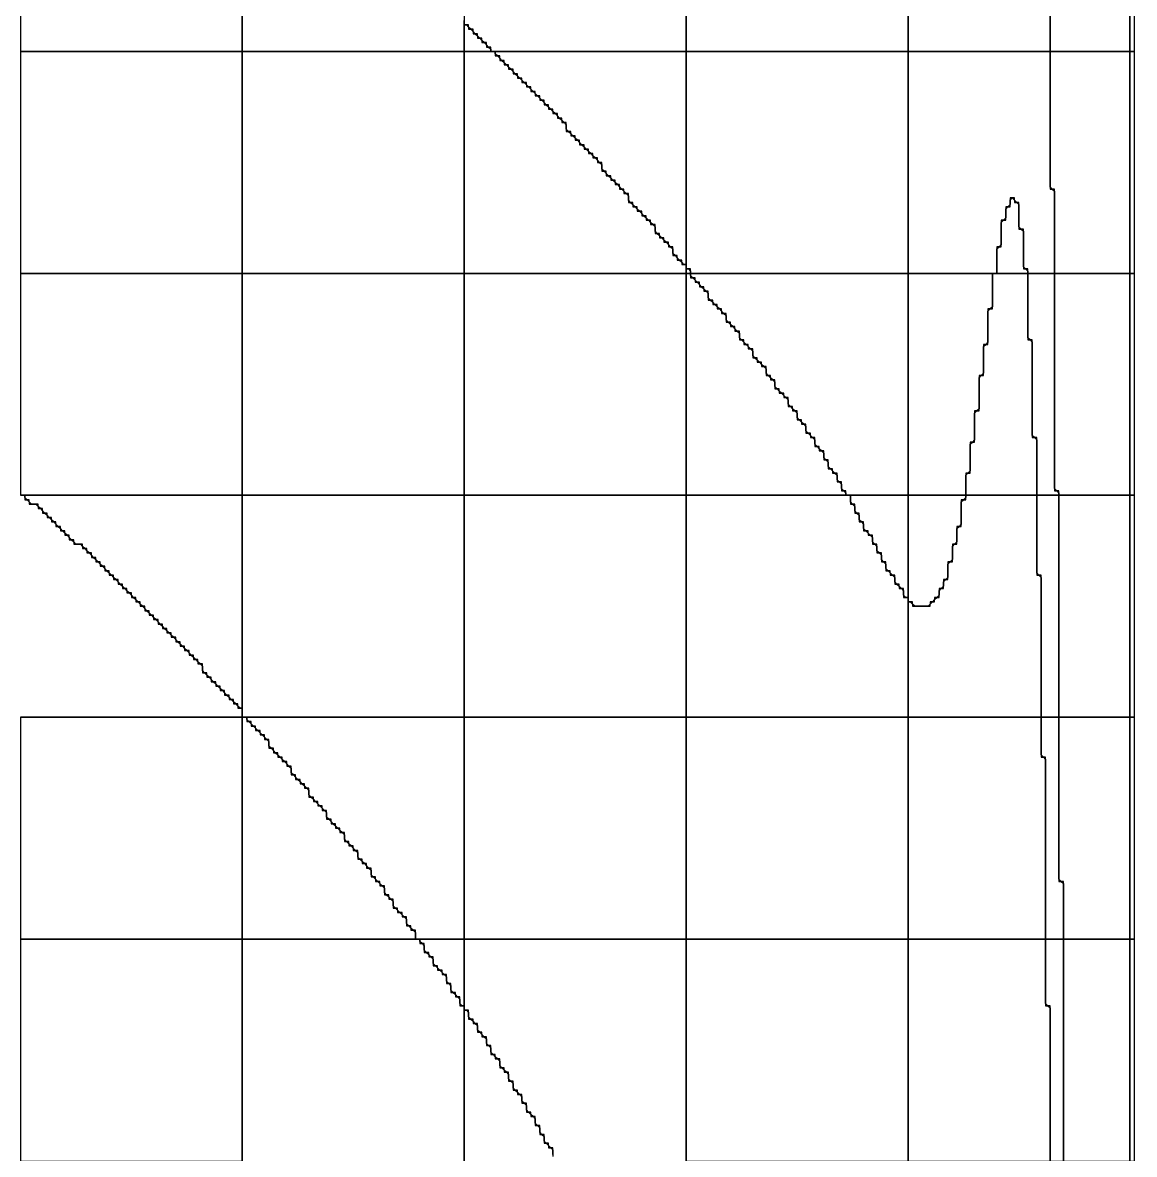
# Model space of a CAD drawing. Header units: metres. Extents: x -2.2 to 1, y -5.2 to 5.1.
# Drawn here: x 0.378 to 1.005, y 3.593 to 4.231 of the extents above; entities that cross this region are included whole.
import ezdxf

# ---------------------------------------------------------------- set-up
doc = ezdxf.new("R2010")
doc.units = ezdxf.units.M

msp = doc.modelspace()

# ---------------------------------------------------------------- linework, layer by layer
at = {"layer": '10', "color": 2}
for points in [[(0.95457, 4.2695, 0), (0.95582, 4.2695, 0), (0.95707, 4.26825, 0), (0.95707, 4.2145, 0), (1.00207, 4.2145, 0), (1.00207, 4.3395, 0), (0.95457, 4.3395, 0), (0.95457, 4.2695, 0)], [(1.00207, 4.2145, 0), (1.00457, 4.2145, 0), (1.00457, 4.3395, 0), (1.00207, 4.3395, 0), (1.00207, 4.2145, 0)], [(0.95707, 4.137, 0), (0.95832, 4.137, 0), (0.95957, 4.13575, 0), (0.95957, 4.0895, 0), (1.00207, 4.0895, 0), (1.00207, 4.2145, 0), (0.95707, 4.2145, 0), (0.95707, 4.137, 0)], [(1.00207, 4.0895, 0), (1.00457, 4.0895, 0), (1.00457, 4.2145, 0), (1.00207, 4.2145, 0), (1.00207, 4.0895, 0)], [(0.95957, 3.967, 0), (0.96082, 3.967, 0), (0.96207, 3.96575, 0), (0.96207, 3.9645, 0), (1.00207, 3.9645, 0), (1.00207, 4.0895, 0), (0.95957, 4.0895, 0), (0.95957, 3.967, 0)], [(1.00207, 3.9645, 0), (1.00457, 3.9645, 0), (1.00457, 4.0895, 0), (1.00207, 4.0895, 0), (1.00207, 3.9645, 0)], [(0.96207, 3.8395, 0), (1.00207, 3.8395, 0), (1.00207, 3.9645, 0), (0.96207, 3.9645, 0), (0.96207, 3.8395, 0)], [(1.00207, 3.8395, 0), (1.00457, 3.8395, 0), (1.00457, 3.9645, 0), (1.00207, 3.9645, 0), (1.00207, 3.8395, 0)], [(0.96207, 3.747, 0), (0.96332, 3.747, 0), (0.96457, 3.74575, 0), (0.96457, 3.7145, 0), (1.00207, 3.7145, 0), (1.00207, 3.8395, 0), (0.96207, 3.8395, 0), (0.96207, 3.747, 0)], [(1.00207, 3.7145, 0), (1.00457, 3.7145, 0), (1.00457, 3.8395, 0), (1.00207, 3.8395, 0), (1.00207, 3.7145, 0)], [(0.96457, 3.5895, 0), (1.00207, 3.5895, 0), (1.00207, 3.7145, 0), (0.96457, 3.7145, 0), (0.96457, 3.5895, 0)], [(1.00207, 3.5895, 0), (1.00457, 3.5895, 0), (1.00457, 3.7145, 0), (1.00207, 3.7145, 0), (1.00207, 3.5895, 0)]]:
    msp.add_polyline3d(points, dxfattribs=at)
at = {"layer": '7', "color": 1}
for points in [[(0.37707, 3.8395, 0), (0.50207, 3.8395, 0), (0.50207, 3.8445, 0), (0.50082, 3.8445, 0), (0.49957, 3.84575, 0), (0.49957, 3.847, 0), (0.49832, 3.847, 0), (0.49707, 3.84825, 0), (0.49707, 3.8495, 0), (0.49582, 3.8495, 0), (0.49457, 3.85075, 0), (0.49457, 3.852, 0), (0.49332, 3.852, 0), (0.49207, 3.85325, 0), (0.49207, 3.8545, 0), (0.49082, 3.8545, 0), (0.48957, 3.85575, 0), (0.48957, 3.857, 0), (0.48832, 3.857, 0), (0.48707, 3.85825, 0), (0.48707, 3.8595, 0), (0.48582, 3.8595, 0), (0.48457, 3.86075, 0), (0.48457, 3.862, 0), (0.48332, 3.862, 0), (0.48207, 3.86325, 0), (0.48207, 3.8645, 0), (0.48082, 3.8645, 0), (0.47957, 3.86575, 0), (0.47957, 3.8695, 0), (0.47832, 3.8695, 0), (0.47707, 3.87075, 0), (0.47707, 3.872, 0), (0.47582, 3.872, 0), (0.47457, 3.87325, 0), (0.47457, 3.8745, 0), (0.47332, 3.8745, 0), (0.47207, 3.87575, 0), (0.47207, 3.877, 0), (0.47082, 3.877, 0), (0.46957, 3.87825, 0), (0.46957, 3.8795, 0), (0.46832, 3.8795, 0), (0.46707, 3.88075, 0), (0.46707, 3.882, 0), (0.46582, 3.882, 0), (0.46457, 3.88325, 0), (0.46457, 3.8845, 0), (0.46332, 3.8845, 0), (0.46207, 3.88575, 0), (0.46207, 3.887, 0), (0.46082, 3.887, 0), (0.45957, 3.88825, 0), (0.45957, 3.8895, 0), (0.45832, 3.8895, 0), (0.45707, 3.89075, 0), (0.45707, 3.892, 0), (0.45582, 3.892, 0), (0.45457, 3.89325, 0), (0.45457, 3.8945, 0), (0.45332, 3.8945, 0), (0.45207, 3.89575, 0), (0.45207, 3.897, 0), (0.45082, 3.897, 0), (0.44957, 3.89825, 0), (0.44957, 3.8995, 0), (0.44832, 3.8995, 0), (0.44707, 3.90075, 0), (0.44707, 3.902, 0), (0.44582, 3.902, 0), (0.44457, 3.90325, 0), (0.44457, 3.9045, 0), (0.44332, 3.9045, 0), (0.44207, 3.90575, 0), (0.44207, 3.907, 0), (0.44082, 3.907, 0), (0.43957, 3.90825, 0), (0.43957, 3.9095, 0), (0.43832, 3.9095, 0), (0.43707, 3.91075, 0), (0.43707, 3.912, 0), (0.43582, 3.912, 0), (0.43457, 3.91325, 0), (0.43457, 3.9145, 0), (0.43332, 3.9145, 0), (0.43207, 3.91575, 0), (0.43207, 3.917, 0), (0.43082, 3.917, 0), (0.42957, 3.91825, 0), (0.42957, 3.9195, 0), (0.42832, 3.9195, 0), (0.42707, 3.92075, 0), (0.42707, 3.922, 0), (0.42582, 3.922, 0), (0.42457, 3.92325, 0), (0.42457, 3.9245, 0), (0.42332, 3.9245, 0), (0.42207, 3.92575, 0), (0.42207, 3.927, 0), (0.42082, 3.927, 0), (0.41957, 3.92825, 0), (0.41957, 3.9295, 0), (0.41832, 3.9295, 0), (0.41707, 3.93075, 0), (0.41707, 3.932, 0), (0.41582, 3.932, 0), (0.41457, 3.93325, 0), (0.41457, 3.9345, 0), (0.41332, 3.9345, 0), (0.41207, 3.93575, 0), (0.41207, 3.937, 0), (0.40832, 3.937, 0), (0.40707, 3.93825, 0), (0.40707, 3.9395, 0), (0.40582, 3.9395, 0), (0.40457, 3.94075, 0), (0.40457, 3.942, 0), (0.40332, 3.942, 0), (0.40207, 3.94325, 0), (0.40207, 3.9445, 0), (0.40082, 3.9445, 0), (0.39957, 3.94575, 0), (0.39957, 3.947, 0), (0.39832, 3.947, 0), (0.39707, 3.94825, 0), (0.39707, 3.9495, 0), (0.39582, 3.9495, 0), (0.39457, 3.95075, 0), (0.39457, 3.952, 0), (0.39332, 3.952, 0), (0.39207, 3.95325, 0), (0.39207, 3.9545, 0), (0.39082, 3.9545, 0), (0.38957, 3.95575, 0), (0.38957, 3.957, 0), (0.38832, 3.957, 0), (0.38707, 3.95825, 0), (0.38707, 3.9595, 0), (0.38332, 3.9595, 0), (0.38207, 3.96075, 0), (0.38207, 3.962, 0), (0.38082, 3.962, 0), (0.37957, 3.96325, 0), (0.37957, 3.9645, 0), (0.37707, 3.9645, 0)], [(0.37707, 3.7145, 0), (0.50207, 3.7145, 0), (0.50207, 3.8395, 0), (0.37707, 3.8395, 0), (0.37707, 3.7145, 0)], [(0.50207, 3.7145, 0), (0.59957, 3.7145, 0), (0.59957, 3.7195, 0), (0.59832, 3.7195, 0), (0.59707, 3.72075, 0), (0.59707, 3.722, 0), (0.59582, 3.722, 0), (0.59457, 3.72325, 0), (0.59457, 3.727, 0), (0.59332, 3.727, 0), (0.59207, 3.72825, 0), (0.59207, 3.7295, 0), (0.59082, 3.7295, 0), (0.58957, 3.73075, 0), (0.58957, 3.732, 0), (0.58832, 3.732, 0), (0.58707, 3.73325, 0), (0.58707, 3.737, 0), (0.58582, 3.737, 0), (0.58457, 3.73825, 0), (0.58457, 3.7395, 0), (0.58332, 3.7395, 0), (0.58207, 3.74075, 0), (0.58207, 3.7445, 0), (0.58082, 3.7445, 0), (0.57957, 3.74575, 0), (0.57957, 3.747, 0), (0.57832, 3.747, 0), (0.57707, 3.74825, 0), (0.57707, 3.7495, 0), (0.57582, 3.7495, 0), (0.57457, 3.75075, 0), (0.57457, 3.7545, 0), (0.57332, 3.7545, 0), (0.57207, 3.75575, 0), (0.57207, 3.757, 0), (0.57082, 3.757, 0), (0.56957, 3.75825, 0), (0.56957, 3.7595, 0), (0.56832, 3.7595, 0), (0.56707, 3.76075, 0), (0.56707, 3.7645, 0), (0.56582, 3.7645, 0), (0.56457, 3.76575, 0), (0.56457, 3.767, 0), (0.56332, 3.767, 0), (0.56207, 3.76825, 0), (0.56207, 3.7695, 0), (0.56082, 3.7695, 0), (0.55957, 3.77075, 0), (0.55957, 3.7745, 0), (0.55832, 3.7745, 0), (0.55707, 3.77575, 0), (0.55707, 3.777, 0), (0.55582, 3.777, 0), (0.55457, 3.77825, 0), (0.55457, 3.7795, 0), (0.55332, 3.7795, 0), (0.55207, 3.78075, 0), (0.55207, 3.782, 0), (0.55082, 3.782, 0), (0.54957, 3.78325, 0), (0.54957, 3.787, 0), (0.54832, 3.787, 0), (0.54707, 3.78825, 0), (0.54707, 3.7895, 0), (0.54582, 3.7895, 0), (0.54457, 3.79075, 0), (0.54457, 3.792, 0), (0.54332, 3.792, 0), (0.54207, 3.79325, 0), (0.54207, 3.7945, 0), (0.54082, 3.7945, 0), (0.53957, 3.79575, 0), (0.53957, 3.7995, 0), (0.53832, 3.7995, 0), (0.53707, 3.80075, 0), (0.53707, 3.802, 0), (0.53582, 3.802, 0), (0.53457, 3.80325, 0), (0.53457, 3.8045, 0), (0.53332, 3.8045, 0), (0.53207, 3.80575, 0), (0.53207, 3.807, 0), (0.53082, 3.807, 0), (0.52957, 3.80825, 0), (0.52957, 3.812, 0), (0.52832, 3.812, 0), (0.52707, 3.81325, 0), (0.52707, 3.8145, 0), (0.52582, 3.8145, 0), (0.52457, 3.81575, 0), (0.52457, 3.817, 0), (0.52332, 3.817, 0), (0.52207, 3.81825, 0), (0.52207, 3.8195, 0), (0.52082, 3.8195, 0), (0.51957, 3.82075, 0), (0.51957, 3.822, 0), (0.51832, 3.822, 0), (0.51707, 3.82325, 0), (0.51707, 3.827, 0), (0.51582, 3.827, 0), (0.51457, 3.82825, 0), (0.51457, 3.8295, 0), (0.51332, 3.8295, 0), (0.51207, 3.83075, 0), (0.51207, 3.832, 0), (0.51082, 3.832, 0), (0.50957, 3.83325, 0), (0.50957, 3.8345, 0), (0.50832, 3.8345, 0), (0.50707, 3.83575, 0), (0.50707, 3.837, 0), (0.50582, 3.837, 0), (0.50457, 3.83825, 0), (0.50457, 3.8395, 0), (0.50207, 3.8395, 0), (0.50207, 3.7145, 0)], [(0.37707, 3.5895, 0), (0.50207, 3.5895, 0), (0.50207, 3.7145, 0), (0.37707, 3.7145, 0), (0.37707, 3.5895, 0)], [(0.62707, 3.5895, 0), (0.62707, 3.677, 0), (0.62582, 3.677, 0), (0.62457, 3.67825, 0), (0.62457, 3.682, 0), (0.62332, 3.682, 0), (0.62207, 3.68325, 0), (0.62207, 3.6845, 0), (0.62082, 3.6845, 0), (0.61957, 3.68575, 0), (0.61957, 3.6895, 0), (0.61832, 3.6895, 0), (0.61707, 3.69075, 0), (0.61707, 3.6945, 0), (0.61582, 3.6945, 0), (0.61457, 3.69575, 0), (0.61457, 3.697, 0), (0.61332, 3.697, 0), (0.61207, 3.69825, 0), (0.61207, 3.6995, 0), (0.61082, 3.6995, 0), (0.60957, 3.70075, 0), (0.60957, 3.7045, 0), (0.60832, 3.7045, 0), (0.60707, 3.70575, 0), (0.60707, 3.707, 0), (0.60582, 3.707, 0), (0.60457, 3.70825, 0), (0.60457, 3.712, 0), (0.60332, 3.712, 0), (0.60207, 3.71325, 0), (0.60207, 3.7145, 0), (0.50207, 3.7145, 0), (0.50207, 3.5895, 0)], [(0.67707, 3.59325, 0), (0.67707, 3.597, 0), (0.67582, 3.597, 0), (0.67457, 3.59825, 0), (0.67457, 3.5995, 0), (0.67332, 3.5995, 0), (0.67207, 3.60075, 0), (0.67207, 3.6045, 0), (0.67082, 3.6045, 0), (0.66957, 3.60575, 0), (0.66957, 3.6095, 0), (0.66832, 3.6095, 0), (0.66707, 3.61075, 0), (0.66707, 3.6145, 0), (0.66582, 3.6145, 0), (0.66457, 3.61575, 0), (0.66457, 3.617, 0), (0.66332, 3.617, 0), (0.66207, 3.61825, 0), (0.66207, 3.622, 0), (0.66082, 3.622, 0), (0.65957, 3.62325, 0), (0.65957, 3.627, 0), (0.65832, 3.627, 0), (0.65707, 3.62825, 0), (0.65707, 3.6295, 0), (0.65582, 3.6295, 0), (0.65457, 3.63075, 0), (0.65457, 3.6345, 0), (0.65332, 3.6345, 0), (0.65207, 3.63575, 0), (0.65207, 3.6395, 0), (0.65082, 3.6395, 0), (0.64957, 3.64075, 0), (0.64957, 3.642, 0), (0.64832, 3.642, 0), (0.64707, 3.64325, 0), (0.64707, 3.647, 0), (0.64582, 3.647, 0), (0.64457, 3.64825, 0), (0.64457, 3.6495, 0), (0.64332, 3.6495, 0), (0.64207, 3.65075, 0), (0.64207, 3.6545, 0), (0.64082, 3.6545, 0), (0.63957, 3.65575, 0), (0.63957, 3.6595, 0), (0.63832, 3.6595, 0), (0.63707, 3.66075, 0), (0.63707, 3.662, 0), (0.63582, 3.662, 0), (0.63457, 3.66325, 0), (0.63457, 3.667, 0), (0.63332, 3.667, 0), (0.63207, 3.66825, 0), (0.63207, 3.6695, 0), (0.63082, 3.6695, 0), (0.62957, 3.67075, 0), (0.62957, 3.6745, 0), (0.62707, 3.6745, 0), (0.62707, 3.5895, 0)]]:
    msp.add_polyline3d(points, dxfattribs=at)
at = {"layer": '8', "color": 3}
for points in [[(0.37707, 4.2145, 0), (0.50207, 4.2145, 0), (0.50207, 4.3395, 0), (0.37707, 4.3395, 0), (0.37707, 4.2145, 0)], [(0.50207, 4.3395, 0), (0.50207, 4.2145, 0)], [(0.50207, 4.2145, 0), (0.62707, 4.2145, 0), (0.62707, 4.232, 0)], [(0.62707, 4.2145, 0), (0.64207, 4.2145, 0), (0.64207, 4.217, 0), (0.64082, 4.217, 0), (0.63957, 4.21825, 0), (0.63957, 4.2195, 0), (0.63832, 4.2195, 0), (0.63707, 4.22075, 0), (0.63707, 4.222, 0), (0.63582, 4.222, 0), (0.63457, 4.22325, 0), (0.63457, 4.2245, 0), (0.63332, 4.2245, 0), (0.63207, 4.22575, 0), (0.63207, 4.227, 0), (0.63082, 4.227, 0), (0.62957, 4.22825, 0), (0.62957, 4.2295, 0), (0.62707, 4.2295, 0), (0.62707, 4.2145, 0)], [(0.37707, 4.0895, 0), (0.50207, 4.0895, 0), (0.50207, 4.2145, 0), (0.37707, 4.2145, 0), (0.37707, 4.0895, 0)], [(0.50207, 4.0895, 0), (0.62707, 4.0895, 0), (0.62707, 4.2145, 0), (0.50207, 4.2145, 0), (0.50207, 4.0895, 0)], [(0.62707, 4.0895, 0), (0.75207, 4.0895, 0), (0.75207, 4.0945, 0), (0.75082, 4.0945, 0), (0.74957, 4.09575, 0), (0.74957, 4.097, 0), (0.74832, 4.097, 0), (0.74707, 4.09825, 0), (0.74707, 4.0995, 0), (0.74582, 4.0995, 0), (0.74457, 4.10075, 0), (0.74457, 4.1045, 0), (0.74332, 4.1045, 0), (0.74207, 4.10575, 0), (0.74207, 4.107, 0), (0.74082, 4.107, 0), (0.73957, 4.10825, 0), (0.73957, 4.1095, 0), (0.73832, 4.1095, 0), (0.73707, 4.11075, 0), (0.73707, 4.112, 0), (0.73582, 4.112, 0), (0.73457, 4.11325, 0), (0.73457, 4.117, 0), (0.73332, 4.117, 0), (0.73207, 4.11825, 0), (0.73207, 4.1195, 0), (0.73082, 4.1195, 0), (0.72957, 4.12075, 0), (0.72957, 4.122, 0), (0.72832, 4.122, 0), (0.72707, 4.12325, 0), (0.72707, 4.1245, 0), (0.72582, 4.1245, 0), (0.72457, 4.12575, 0), (0.72457, 4.127, 0), (0.72332, 4.127, 0), (0.72207, 4.12825, 0), (0.72207, 4.1295, 0), (0.72082, 4.1295, 0), (0.71957, 4.13075, 0), (0.71957, 4.1345, 0), (0.71832, 4.1345, 0), (0.71707, 4.13575, 0), (0.71707, 4.137, 0), (0.71582, 4.137, 0), (0.71457, 4.13825, 0), (0.71457, 4.1395, 0), (0.71332, 4.1395, 0), (0.71207, 4.14075, 0), (0.71207, 4.142, 0), (0.71082, 4.142, 0), (0.70957, 4.14325, 0), (0.70957, 4.1445, 0), (0.70832, 4.1445, 0), (0.70707, 4.14575, 0), (0.70707, 4.147, 0), (0.70582, 4.147, 0), (0.70457, 4.14825, 0), (0.70457, 4.152, 0), (0.70332, 4.152, 0), (0.70207, 4.15325, 0), (0.70207, 4.1545, 0), (0.70082, 4.1545, 0), (0.69957, 4.15575, 0), (0.69957, 4.157, 0), (0.69832, 4.157, 0), (0.69707, 4.15825, 0), (0.69707, 4.1595, 0), (0.69582, 4.1595, 0), (0.69457, 4.16075, 0), (0.69457, 4.162, 0), (0.69332, 4.162, 0), (0.69207, 4.16325, 0), (0.69207, 4.1645, 0), (0.69082, 4.1645, 0), (0.68957, 4.16575, 0), (0.68957, 4.167, 0), (0.68832, 4.167, 0), (0.68707, 4.16825, 0), (0.68707, 4.1695, 0), (0.68582, 4.1695, 0), (0.68457, 4.17075, 0), (0.68457, 4.1745, 0), (0.68332, 4.1745, 0), (0.68207, 4.17575, 0), (0.68207, 4.177, 0), (0.68082, 4.177, 0), (0.67957, 4.17825, 0), (0.67957, 4.1795, 0), (0.67832, 4.1795, 0), (0.67707, 4.18075, 0), (0.67707, 4.182, 0), (0.67582, 4.182, 0), (0.67457, 4.18325, 0), (0.67457, 4.1845, 0), (0.67332, 4.1845, 0), (0.67207, 4.18575, 0), (0.67207, 4.187, 0), (0.67082, 4.187, 0), (0.66957, 4.18825, 0), (0.66957, 4.1895, 0), (0.66832, 4.1895, 0), (0.66707, 4.19075, 0), (0.66707, 4.192, 0), (0.66582, 4.192, 0), (0.66457, 4.19325, 0), (0.66457, 4.1945, 0), (0.66332, 4.1945, 0), (0.66207, 4.19575, 0), (0.66207, 4.197, 0), (0.66082, 4.197, 0), (0.65957, 4.19825, 0), (0.65957, 4.1995, 0), (0.65832, 4.1995, 0), (0.65707, 4.20075, 0), (0.65707, 4.202, 0), (0.65582, 4.202, 0), (0.65457, 4.20325, 0), (0.65457, 4.2045, 0), (0.65332, 4.2045, 0), (0.65207, 4.20575, 0), (0.65207, 4.207, 0), (0.65082, 4.207, 0), (0.64957, 4.20825, 0), (0.64957, 4.2095, 0), (0.64832, 4.2095, 0), (0.64707, 4.21075, 0), (0.64707, 4.212, 0), (0.64582, 4.212, 0), (0.64457, 4.21325, 0), (0.64457, 4.2145, 0), (0.62707, 4.2145, 0), (0.62707, 4.0895, 0)], [(0.92707, 4.0895, 0), (0.94457, 4.0895, 0), (0.94457, 4.092, 0), (0.94332, 4.092, 0), (0.94207, 4.09325, 0), (0.94207, 4.1145, 0), (0.94082, 4.1145, 0), (0.93957, 4.11575, 0), (0.93957, 4.1295, 0), (0.93832, 4.1295, 0), (0.93707, 4.13075, 0), (0.93707, 4.132, 0), (0.93457, 4.132, 0), (0.93457, 4.12825, 0), (0.93332, 4.127, 0), (0.93207, 4.127, 0), (0.93207, 4.12075, 0), (0.93082, 4.1195, 0), (0.92957, 4.1195, 0), (0.92957, 4.10575, 0), (0.92832, 4.1045, 0), (0.92707, 4.1045, 0), (0.92707, 4.0895, 0)], [(0.37707, 3.9645, 0), (0.50207, 3.9645, 0), (0.50207, 4.0895, 0), (0.37707, 4.0895, 0), (0.37707, 3.9645, 0)], [(0.50207, 3.9645, 0), (0.62707, 3.9645, 0), (0.62707, 4.0895, 0), (0.50207, 4.0895, 0), (0.50207, 3.9645, 0)], [(0.62707, 3.9645, 0), (0.75207, 3.9645, 0), (0.75207, 4.0895, 0), (0.62707, 4.0895, 0), (0.62707, 3.9645, 0)], [(0.75207, 4.0895, 0), (0.75457, 4.0895, 0), (0.75457, 4.092, 0), (0.75207, 4.092, 0), (0.75207, 4.0895, 0)], [(0.75207, 3.9645, 0), (0.84207, 3.9645, 0), (0.84207, 3.967, 0), (0.84082, 3.967, 0), (0.83957, 3.96825, 0), (0.83957, 3.972, 0), (0.83832, 3.972, 0), (0.83707, 3.97325, 0), (0.83707, 3.977, 0), (0.83582, 3.977, 0), (0.83457, 3.97825, 0), (0.83457, 3.9795, 0), (0.83332, 3.9795, 0), (0.83207, 3.98075, 0), (0.83207, 3.9845, 0), (0.83082, 3.9845, 0), (0.82957, 3.98575, 0), (0.82957, 3.9895, 0), (0.82832, 3.9895, 0), (0.82707, 3.99075, 0), (0.82707, 3.992, 0), (0.82582, 3.992, 0), (0.82457, 3.99325, 0), (0.82457, 3.997, 0), (0.82332, 3.997, 0), (0.82207, 3.99825, 0), (0.82207, 3.9995, 0), (0.82082, 3.9995, 0), (0.81957, 4.00075, 0), (0.81957, 4.0045, 0), (0.81832, 4.0045, 0), (0.81707, 4.00575, 0), (0.81707, 4.007, 0), (0.81582, 4.007, 0), (0.81457, 4.00825, 0), (0.81457, 4.012, 0), (0.81332, 4.012, 0), (0.81207, 4.01325, 0), (0.81207, 4.0145, 0), (0.81082, 4.0145, 0), (0.80957, 4.01575, 0), (0.80957, 4.0195, 0), (0.80832, 4.0195, 0), (0.80707, 4.02075, 0), (0.80707, 4.022, 0), (0.80582, 4.022, 0), (0.80457, 4.02325, 0), (0.80457, 4.0245, 0), (0.80332, 4.0245, 0), (0.80207, 4.02575, 0), (0.80207, 4.0295, 0), (0.80082, 4.0295, 0), (0.79957, 4.03075, 0), (0.79957, 4.032, 0), (0.79832, 4.032, 0), (0.79707, 4.03325, 0), (0.79707, 4.037, 0), (0.79582, 4.037, 0), (0.79457, 4.03825, 0), (0.79457, 4.0395, 0), (0.79332, 4.0395, 0), (0.79207, 4.04075, 0), (0.79207, 4.042, 0), (0.79082, 4.042, 0), (0.78957, 4.04325, 0), (0.78957, 4.047, 0), (0.78832, 4.047, 0), (0.78707, 4.04825, 0), (0.78707, 4.0495, 0), (0.78582, 4.0495, 0), (0.78457, 4.05075, 0), (0.78457, 4.052, 0), (0.78332, 4.052, 0), (0.78207, 4.05325, 0), (0.78207, 4.057, 0), (0.78082, 4.057, 0), (0.77957, 4.05825, 0), (0.77957, 4.0595, 0), (0.77832, 4.0595, 0), (0.77707, 4.06075, 0), (0.77707, 4.062, 0), (0.77582, 4.062, 0), (0.77457, 4.06325, 0), (0.77457, 4.067, 0), (0.77332, 4.067, 0), (0.77207, 4.06825, 0), (0.77207, 4.0695, 0), (0.77082, 4.0695, 0), (0.76957, 4.07075, 0), (0.76957, 4.072, 0), (0.76832, 4.072, 0), (0.76707, 4.07325, 0), (0.76707, 4.0745, 0), (0.76582, 4.0745, 0), (0.76457, 4.07575, 0), (0.76457, 4.0795, 0), (0.76332, 4.0795, 0), (0.76207, 4.08075, 0), (0.76207, 4.082, 0), (0.76082, 4.082, 0), (0.75957, 4.08325, 0), (0.75957, 4.0845, 0), (0.75832, 4.0845, 0), (0.75707, 4.08575, 0), (0.75707, 4.087, 0), (0.75582, 4.087, 0), (0.75457, 4.08825, 0), (0.75457, 4.0895, 0), (0.75207, 4.0895, 0), (0.75207, 3.9645, 0)], [(0.90957, 3.9645, 0), (0.94957, 3.9645, 0), (0.94957, 3.997, 0), (0.94832, 3.997, 0), (0.94707, 3.99825, 0), (0.94707, 4.052, 0), (0.94582, 4.052, 0), (0.94457, 4.05325, 0), (0.94457, 4.0895, 0), (0.92457, 4.0895, 0), (0.92457, 4.07075, 0), (0.92332, 4.0695, 0), (0.92207, 4.0695, 0), (0.92207, 4.05075, 0), (0.92082, 4.0495, 0), (0.91957, 4.0495, 0), (0.91957, 4.03325, 0), (0.91832, 4.032, 0), (0.91707, 4.032, 0), (0.91707, 4.01325, 0), (0.91582, 4.012, 0), (0.91457, 4.012, 0), (0.91457, 3.99575, 0), (0.91332, 3.9945, 0), (0.91207, 3.9945, 0), (0.91207, 3.97825, 0), (0.91082, 3.977, 0), (0.90957, 3.977, 0), (0.90957, 3.9645, 0)], [(0.37957, 3.962, 0), (0.38082, 3.962, 0), (0.38207, 3.96075, 0), (0.38207, 3.9595, 0), (0.38582, 3.9595, 0), (0.38707, 3.95825, 0), (0.38707, 3.957, 0), (0.38832, 3.957, 0), (0.38957, 3.95575, 0), (0.38957, 3.9545, 0), (0.39082, 3.9545, 0), (0.39207, 3.95325, 0), (0.39207, 3.952, 0), (0.39332, 3.952, 0), (0.39457, 3.95075, 0), (0.39457, 3.9495, 0), (0.39582, 3.9495, 0), (0.39707, 3.94825, 0), (0.39707, 3.947, 0), (0.39832, 3.947, 0), (0.39957, 3.94575, 0), (0.39957, 3.9445, 0), (0.40082, 3.9445, 0), (0.40207, 3.94325, 0), (0.40207, 3.942, 0), (0.40332, 3.942, 0), (0.40457, 3.94075, 0), (0.40457, 3.9395, 0), (0.40582, 3.9395, 0), (0.40707, 3.93825, 0), (0.40707, 3.937, 0), (0.41082, 3.937, 0), (0.41207, 3.93575, 0), (0.41207, 3.9345, 0), (0.41332, 3.9345, 0), (0.41457, 3.93325, 0), (0.41457, 3.932, 0), (0.41582, 3.932, 0), (0.41707, 3.93075, 0), (0.41707, 3.9295, 0), (0.41832, 3.9295, 0), (0.41957, 3.92825, 0), (0.41957, 3.927, 0), (0.42082, 3.927, 0), (0.42207, 3.92575, 0), (0.42207, 3.9245, 0), (0.42332, 3.9245, 0), (0.42457, 3.92325, 0), (0.42457, 3.922, 0), (0.42582, 3.922, 0), (0.42707, 3.92075, 0), (0.42707, 3.9195, 0), (0.42832, 3.9195, 0), (0.42957, 3.91825, 0), (0.42957, 3.917, 0), (0.43082, 3.917, 0), (0.43207, 3.91575, 0), (0.43207, 3.9145, 0), (0.43332, 3.9145, 0), (0.43457, 3.91325, 0), (0.43457, 3.912, 0), (0.43582, 3.912, 0), (0.43707, 3.91075, 0), (0.43707, 3.9095, 0), (0.43832, 3.9095, 0), (0.43957, 3.90825, 0), (0.43957, 3.907, 0), (0.44082, 3.907, 0), (0.44207, 3.90575, 0), (0.44207, 3.9045, 0), (0.44332, 3.9045, 0), (0.44457, 3.90325, 0), (0.44457, 3.902, 0), (0.44582, 3.902, 0), (0.44707, 3.90075, 0), (0.44707, 3.8995, 0), (0.44832, 3.8995, 0), (0.44957, 3.89825, 0), (0.44957, 3.897, 0), (0.45082, 3.897, 0), (0.45207, 3.89575, 0), (0.45207, 3.8945, 0), (0.45332, 3.8945, 0), (0.45457, 3.89325, 0), (0.45457, 3.892, 0), (0.45582, 3.892, 0), (0.45707, 3.89075, 0), (0.45707, 3.8895, 0), (0.45832, 3.8895, 0), (0.45957, 3.88825, 0), (0.45957, 3.887, 0), (0.46082, 3.887, 0), (0.46207, 3.88575, 0), (0.46207, 3.8845, 0), (0.46332, 3.8845, 0), (0.46457, 3.88325, 0), (0.46457, 3.882, 0), (0.46582, 3.882, 0), (0.46707, 3.88075, 0), (0.46707, 3.8795, 0), (0.46832, 3.8795, 0), (0.46957, 3.87825, 0), (0.46957, 3.877, 0), (0.47082, 3.877, 0), (0.47207, 3.87575, 0), (0.47207, 3.8745, 0), (0.47332, 3.8745, 0), (0.47457, 3.87325, 0), (0.47457, 3.872, 0), (0.47582, 3.872, 0), (0.47707, 3.87075, 0), (0.47707, 3.8695, 0), (0.47832, 3.8695, 0), (0.47957, 3.86825, 0), (0.47957, 3.8645, 0), (0.48082, 3.8645, 0), (0.48207, 3.86325, 0), (0.48207, 3.862, 0), (0.48332, 3.862, 0), (0.48457, 3.86075, 0), (0.48457, 3.8595, 0), (0.48582, 3.8595, 0), (0.48707, 3.85825, 0), (0.48707, 3.857, 0), (0.48832, 3.857, 0), (0.48957, 3.85575, 0), (0.48957, 3.8545, 0), (0.49082, 3.8545, 0), (0.49207, 3.85325, 0), (0.49207, 3.852, 0), (0.49332, 3.852, 0), (0.49457, 3.85075, 0), (0.49457, 3.8495, 0), (0.49582, 3.8495, 0), (0.49707, 3.84825, 0), (0.49707, 3.847, 0), (0.49832, 3.847, 0), (0.49957, 3.84575, 0), (0.49957, 3.8445, 0), (0.50207, 3.8445, 0), (0.50207, 3.9645, 0), (0.37957, 3.9645, 0), (0.37957, 3.962, 0)], [(0.50207, 3.8395, 0), (0.62707, 3.8395, 0), (0.62707, 3.9645, 0), (0.50207, 3.9645, 0), (0.50207, 3.8395, 0)], [(0.62707, 3.8395, 0), (0.75207, 3.8395, 0), (0.75207, 3.9645, 0), (0.62707, 3.9645, 0), (0.62707, 3.8395, 0)], [(0.75207, 3.8395, 0), (0.87707, 3.8395, 0), (0.87707, 3.907, 0), (0.87582, 3.907, 0), (0.87457, 3.90825, 0), (0.87457, 3.912, 0), (0.87332, 3.912, 0), (0.87207, 3.91325, 0), (0.87207, 3.9145, 0), (0.87082, 3.9145, 0), (0.86957, 3.91575, 0), (0.86957, 3.9195, 0), (0.86832, 3.9195, 0), (0.86707, 3.92075, 0), (0.86707, 3.922, 0), (0.86582, 3.922, 0), (0.86457, 3.92325, 0), (0.86457, 3.927, 0), (0.86332, 3.927, 0), (0.86207, 3.92825, 0), (0.86207, 3.932, 0), (0.86082, 3.932, 0), (0.85957, 3.93325, 0), (0.85957, 3.937, 0), (0.85832, 3.937, 0), (0.85707, 3.93825, 0), (0.85707, 3.942, 0), (0.85582, 3.942, 0), (0.85457, 3.94325, 0), (0.85457, 3.9445, 0), (0.85332, 3.9445, 0), (0.85207, 3.94575, 0), (0.85207, 3.9495, 0), (0.85082, 3.9495, 0), (0.84957, 3.95075, 0), (0.84957, 3.9545, 0), (0.84832, 3.9545, 0), (0.84707, 3.95575, 0), (0.84707, 3.9595, 0), (0.84582, 3.9595, 0), (0.84457, 3.96075, 0), (0.84457, 3.9645, 0), (0.75207, 3.9645, 0), (0.75207, 3.8395, 0)], [(0.87707, 3.8395, 0), (0.95207, 3.8395, 0), (0.95207, 3.9195, 0), (0.95082, 3.9195, 0), (0.94957, 3.92075, 0), (0.94957, 3.9645, 0), (0.90957, 3.9645, 0), (0.90957, 3.96325, 0), (0.90832, 3.962, 0), (0.90707, 3.962, 0), (0.90707, 3.94825, 0), (0.90582, 3.947, 0), (0.90457, 3.947, 0), (0.90457, 3.93825, 0), (0.90332, 3.937, 0), (0.90207, 3.937, 0), (0.90207, 3.92825, 0), (0.90082, 3.927, 0), (0.89957, 3.927, 0), (0.89957, 3.91825, 0), (0.89832, 3.917, 0), (0.89707, 3.917, 0), (0.89707, 3.91325, 0), (0.89582, 3.912, 0), (0.89457, 3.912, 0), (0.89457, 3.90825, 0), (0.89332, 3.907, 0), (0.89207, 3.907, 0), (0.89207, 3.90575, 0), (0.89082, 3.9045, 0), (0.88957, 3.9045, 0), (0.88957, 3.90325, 0), (0.88832, 3.902, 0), (0.88082, 3.902, 0), (0.87957, 3.90325, 0), (0.87957, 3.9045, 0), (0.87707, 3.9045, 0), (0.87707, 3.8395, 0)], [(0.50457, 3.837, 0), (0.50582, 3.837, 0), (0.50707, 3.83575, 0), (0.50707, 3.8345, 0), (0.50832, 3.8345, 0), (0.50957, 3.83325, 0), (0.50957, 3.832, 0), (0.51082, 3.832, 0), (0.51207, 3.83075, 0), (0.51207, 3.8295, 0), (0.51332, 3.8295, 0), (0.51457, 3.82825, 0), (0.51457, 3.827, 0), (0.51582, 3.827, 0), (0.51707, 3.82575, 0), (0.51707, 3.822, 0), (0.51832, 3.822, 0), (0.51957, 3.82075, 0), (0.51957, 3.8195, 0), (0.52082, 3.8195, 0), (0.52207, 3.81825, 0), (0.52207, 3.817, 0), (0.52332, 3.817, 0), (0.52457, 3.81575, 0), (0.52457, 3.8145, 0), (0.52582, 3.8145, 0), (0.52707, 3.81325, 0), (0.52707, 3.812, 0), (0.52832, 3.812, 0), (0.52957, 3.81075, 0), (0.52957, 3.807, 0), (0.53082, 3.807, 0), (0.53207, 3.80575, 0), (0.53207, 3.8045, 0), (0.53332, 3.8045, 0), (0.53457, 3.80325, 0), (0.53457, 3.802, 0), (0.53582, 3.802, 0), (0.53707, 3.80075, 0), (0.53707, 3.7995, 0), (0.53832, 3.7995, 0), (0.53957, 3.79825, 0), (0.53957, 3.7945, 0), (0.54082, 3.7945, 0), (0.54207, 3.79325, 0), (0.54207, 3.792, 0), (0.54332, 3.792, 0), (0.54457, 3.79075, 0), (0.54457, 3.7895, 0), (0.54582, 3.7895, 0), (0.54707, 3.78825, 0), (0.54707, 3.787, 0), (0.54832, 3.787, 0), (0.54957, 3.78575, 0), (0.54957, 3.782, 0), (0.55082, 3.782, 0), (0.55207, 3.78075, 0), (0.55207, 3.7795, 0), (0.55332, 3.7795, 0), (0.55457, 3.77825, 0), (0.55457, 3.777, 0), (0.55582, 3.777, 0), (0.55707, 3.77575, 0), (0.55707, 3.7745, 0), (0.55832, 3.7745, 0), (0.55957, 3.77325, 0), (0.55957, 3.7695, 0), (0.56082, 3.7695, 0), (0.56207, 3.76825, 0), (0.56207, 3.767, 0), (0.56332, 3.767, 0), (0.56457, 3.76575, 0), (0.56457, 3.7645, 0), (0.56582, 3.7645, 0), (0.56707, 3.76325, 0), (0.56707, 3.7595, 0), (0.56832, 3.7595, 0), (0.56957, 3.75825, 0), (0.56957, 3.757, 0), (0.57082, 3.757, 0), (0.57207, 3.75575, 0), (0.57207, 3.7545, 0), (0.57332, 3.7545, 0), (0.57457, 3.75325, 0), (0.57457, 3.7495, 0), (0.57582, 3.7495, 0), (0.57707, 3.74825, 0), (0.57707, 3.747, 0), (0.57832, 3.747, 0), (0.57957, 3.74575, 0), (0.57957, 3.7445, 0), (0.58082, 3.7445, 0), (0.58207, 3.74325, 0), (0.58207, 3.7395, 0), (0.58332, 3.7395, 0), (0.58457, 3.73825, 0), (0.58457, 3.737, 0), (0.58582, 3.737, 0), (0.58707, 3.73575, 0), (0.58707, 3.732, 0), (0.58832, 3.732, 0), (0.58957, 3.73075, 0), (0.58957, 3.7295, 0), (0.59082, 3.7295, 0), (0.59207, 3.72825, 0), (0.59207, 3.727, 0), (0.59332, 3.727, 0), (0.59457, 3.72575, 0), (0.59457, 3.722, 0), (0.59582, 3.722, 0), (0.59707, 3.72075, 0), (0.59707, 3.7195, 0), (0.59832, 3.7195, 0), (0.59957, 3.71825, 0), (0.59957, 3.7145, 0), (0.62707, 3.7145, 0), (0.62707, 3.8395, 0), (0.50457, 3.8395, 0), (0.50457, 3.837, 0)], [(0.62707, 3.7145, 0), (0.75207, 3.7145, 0), (0.75207, 3.8395, 0), (0.62707, 3.8395, 0), (0.62707, 3.7145, 0)], [(0.75207, 3.7145, 0), (0.87707, 3.7145, 0), (0.87707, 3.8395, 0), (0.75207, 3.8395, 0), (0.75207, 3.7145, 0)], [(0.87707, 3.7145, 0), (0.95457, 3.7145, 0), (0.95457, 3.817, 0), (0.95332, 3.817, 0), (0.95207, 3.81825, 0), (0.95207, 3.8395, 0), (0.87707, 3.8395, 0), (0.87707, 3.7145, 0)], [(0.60207, 3.712, 0), (0.60332, 3.712, 0), (0.60457, 3.71075, 0), (0.60457, 3.707, 0), (0.60582, 3.707, 0), (0.60707, 3.70575, 0), (0.60707, 3.7045, 0), (0.60832, 3.7045, 0), (0.60957, 3.70325, 0), (0.60957, 3.6995, 0), (0.61082, 3.6995, 0), (0.61207, 3.69825, 0), (0.61207, 3.697, 0), (0.61332, 3.697, 0), (0.61457, 3.69575, 0), (0.61457, 3.6945, 0), (0.61582, 3.6945, 0), (0.61707, 3.69325, 0), (0.61707, 3.6895, 0), (0.61832, 3.6895, 0), (0.61957, 3.68825, 0), (0.61957, 3.6845, 0), (0.62082, 3.6845, 0), (0.62207, 3.68325, 0), (0.62207, 3.682, 0), (0.62332, 3.682, 0), (0.62457, 3.68075, 0), (0.62457, 3.677, 0), (0.62707, 3.677, 0), (0.62707, 3.7145, 0), (0.60207, 3.7145, 0), (0.60207, 3.712, 0)], [(0.75207, 3.5895, 0), (0.75207, 3.7145, 0), (0.62707, 3.7145, 0), (0.62707, 3.6745, 0)], [(0.75207, 3.5895, 0), (0.87707, 3.5895, 0), (0.87707, 3.7145, 0), (0.75207, 3.7145, 0), (0.75207, 3.5895, 0)], [(0.87707, 3.5895, 0), (0.95707, 3.5895, 0), (0.95707, 3.677, 0), (0.95582, 3.677, 0), (0.95457, 3.67825, 0), (0.95457, 3.7145, 0), (0.87707, 3.7145, 0), (0.87707, 3.5895, 0)], [(0.62707, 3.6745, 0), (0.62832, 3.6745, 0), (0.62957, 3.67325, 0), (0.62957, 3.6695, 0), (0.63082, 3.6695, 0), (0.63207, 3.66825, 0), (0.63207, 3.667, 0), (0.63332, 3.667, 0), (0.63457, 3.66575, 0), (0.63457, 3.662, 0), (0.63582, 3.662, 0), (0.63707, 3.66075, 0), (0.63707, 3.6595, 0), (0.63832, 3.6595, 0), (0.63957, 3.65825, 0), (0.63957, 3.6545, 0), (0.64082, 3.6545, 0), (0.64207, 3.65325, 0), (0.64207, 3.6495, 0), (0.64332, 3.6495, 0), (0.64457, 3.64825, 0), (0.64457, 3.647, 0), (0.64582, 3.647, 0), (0.64707, 3.64575, 0), (0.64707, 3.642, 0), (0.64832, 3.642, 0), (0.64957, 3.64075, 0), (0.64957, 3.6395, 0), (0.65082, 3.6395, 0), (0.65207, 3.63825, 0), (0.65207, 3.6345, 0), (0.65332, 3.6345, 0), (0.65457, 3.63325, 0), (0.65457, 3.6295, 0), (0.65582, 3.6295, 0), (0.65707, 3.62825, 0), (0.65707, 3.627, 0), (0.65832, 3.627, 0), (0.65957, 3.62575, 0), (0.65957, 3.622, 0), (0.66082, 3.622, 0), (0.66207, 3.62075, 0), (0.66207, 3.617, 0), (0.66332, 3.617, 0), (0.66457, 3.61575, 0), (0.66457, 3.6145, 0), (0.66582, 3.6145, 0), (0.66707, 3.61325, 0), (0.66707, 3.6095, 0), (0.66832, 3.6095, 0), (0.66957, 3.60825, 0), (0.66957, 3.6045, 0), (0.67082, 3.6045, 0), (0.67207, 3.60325, 0), (0.67207, 3.5995, 0), (0.67332, 3.5995, 0), (0.67457, 3.59825, 0), (0.67457, 3.597, 0), (0.67582, 3.597, 0), (0.67707, 3.59575, 0), (0.67707, 3.592, 0)]]:
    msp.add_polyline3d(points, dxfattribs=at)
at = {"layer": '9', "color": 5}
for points in [[(0.62707, 4.2295, 0), (0.62832, 4.2295, 0), (0.62957, 4.22825, 0), (0.62957, 4.227, 0), (0.63082, 4.227, 0), (0.63207, 4.22575, 0), (0.63207, 4.2245, 0), (0.63332, 4.2245, 0), (0.63457, 4.22325, 0), (0.63457, 4.222, 0), (0.63582, 4.222, 0), (0.63707, 4.22075, 0), (0.63707, 4.2195, 0), (0.63832, 4.2195, 0), (0.63957, 4.21825, 0), (0.63957, 4.217, 0), (0.64082, 4.217, 0), (0.64207, 4.21575, 0), (0.64207, 4.2145, 0), (0.75207, 4.2145, 0), (0.75207, 4.3395, 0), (0.62707, 4.3395, 0), (0.62707, 4.2295, 0)], [(0.75207, 4.2145, 0), (0.87707, 4.2145, 0), (0.87707, 4.3395, 0), (0.75207, 4.3395, 0), (0.75207, 4.2145, 0)], [(0.87707, 4.2145, 0), (0.95707, 4.2145, 0), (0.95707, 4.2695, 0), (0.95582, 4.2695, 0), (0.95457, 4.27075, 0), (0.95457, 4.3395, 0), (0.87707, 4.3395, 0), (0.87707, 4.2145, 0)], [(0.64457, 4.212, 0), (0.64582, 4.212, 0), (0.64707, 4.21075, 0), (0.64707, 4.2095, 0), (0.64832, 4.2095, 0), (0.64957, 4.20825, 0), (0.64957, 4.207, 0), (0.65082, 4.207, 0), (0.65207, 4.20575, 0), (0.65207, 4.2045, 0), (0.65332, 4.2045, 0), (0.65457, 4.20325, 0), (0.65457, 4.202, 0), (0.65582, 4.202, 0), (0.65707, 4.20075, 0), (0.65707, 4.1995, 0), (0.65832, 4.1995, 0), (0.65957, 4.19825, 0), (0.65957, 4.197, 0), (0.66082, 4.197, 0), (0.66207, 4.19575, 0), (0.66207, 4.1945, 0), (0.66332, 4.1945, 0), (0.66457, 4.19325, 0), (0.66457, 4.192, 0), (0.66582, 4.192, 0), (0.66707, 4.19075, 0), (0.66707, 4.1895, 0), (0.66832, 4.1895, 0), (0.66957, 4.18825, 0), (0.66957, 4.187, 0), (0.67082, 4.187, 0), (0.67207, 4.18575, 0), (0.67207, 4.1845, 0), (0.67332, 4.1845, 0), (0.67457, 4.18325, 0), (0.67457, 4.182, 0), (0.67582, 4.182, 0), (0.67707, 4.18075, 0), (0.67707, 4.1795, 0), (0.67832, 4.1795, 0), (0.67957, 4.17825, 0), (0.67957, 4.177, 0), (0.68082, 4.177, 0), (0.68207, 4.17575, 0), (0.68207, 4.1745, 0), (0.68332, 4.1745, 0), (0.68457, 4.17325, 0), (0.68457, 4.1695, 0), (0.68582, 4.1695, 0), (0.68707, 4.16825, 0), (0.68707, 4.167, 0), (0.68832, 4.167, 0), (0.68957, 4.16575, 0), (0.68957, 4.1645, 0), (0.69082, 4.1645, 0), (0.69207, 4.16325, 0), (0.69207, 4.162, 0), (0.69332, 4.162, 0), (0.69457, 4.16075, 0), (0.69457, 4.1595, 0), (0.69582, 4.1595, 0), (0.69707, 4.15825, 0), (0.69707, 4.157, 0), (0.69832, 4.157, 0), (0.69957, 4.15575, 0), (0.69957, 4.1545, 0), (0.70082, 4.1545, 0), (0.70207, 4.15325, 0), (0.70207, 4.152, 0), (0.70332, 4.152, 0), (0.70457, 4.15075, 0), (0.70457, 4.147, 0), (0.70582, 4.147, 0), (0.70707, 4.14575, 0), (0.70707, 4.1445, 0), (0.70832, 4.1445, 0), (0.70957, 4.14325, 0), (0.70957, 4.142, 0), (0.71082, 4.142, 0), (0.71207, 4.14075, 0), (0.71207, 4.1395, 0), (0.71332, 4.1395, 0), (0.71457, 4.13825, 0), (0.71457, 4.137, 0), (0.71582, 4.137, 0), (0.71707, 4.13575, 0), (0.71707, 4.1345, 0), (0.71832, 4.1345, 0), (0.71957, 4.13325, 0), (0.71957, 4.1295, 0), (0.72082, 4.1295, 0), (0.72207, 4.12825, 0), (0.72207, 4.127, 0), (0.72332, 4.127, 0), (0.72457, 4.12575, 0), (0.72457, 4.1245, 0), (0.72582, 4.1245, 0), (0.72707, 4.12325, 0), (0.72707, 4.122, 0), (0.72832, 4.122, 0), (0.72957, 4.12075, 0), (0.72957, 4.1195, 0), (0.73082, 4.1195, 0), (0.73207, 4.11825, 0), (0.73207, 4.117, 0), (0.73332, 4.117, 0), (0.73457, 4.11575, 0), (0.73457, 4.112, 0), (0.73582, 4.112, 0), (0.73707, 4.11075, 0), (0.73707, 4.1095, 0), (0.73832, 4.1095, 0), (0.73957, 4.10825, 0), (0.73957, 4.107, 0), (0.74082, 4.107, 0), (0.74207, 4.10575, 0), (0.74207, 4.1045, 0), (0.74332, 4.1045, 0), (0.74457, 4.10325, 0), (0.74457, 4.0995, 0), (0.74582, 4.0995, 0), (0.74707, 4.09825, 0), (0.74707, 4.097, 0), (0.74832, 4.097, 0), (0.74957, 4.09575, 0), (0.74957, 4.0945, 0), (0.75207, 4.0945, 0), (0.75207, 4.2145, 0), (0.64457, 4.2145, 0), (0.64457, 4.212, 0)], [(0.75207, 4.092, 0), (0.75332, 4.092, 0), (0.75457, 4.09075, 0), (0.75457, 4.0895, 0), (0.87707, 4.0895, 0), (0.87707, 4.2145, 0), (0.75207, 4.2145, 0), (0.75207, 4.092, 0)], [(0.87707, 4.0895, 0), (0.92707, 4.0895, 0), (0.92707, 4.10325, 0), (0.92832, 4.1045, 0), (0.92957, 4.1045, 0), (0.92957, 4.11825, 0), (0.93082, 4.1195, 0), (0.93207, 4.1195, 0), (0.93207, 4.12575, 0), (0.93332, 4.127, 0), (0.93457, 4.127, 0), (0.93457, 4.13075, 0), (0.93582, 4.132, 0), (0.93707, 4.13075, 0), (0.93707, 4.1295, 0), (0.93832, 4.1295, 0), (0.93957, 4.12825, 0), (0.93957, 4.1145, 0), (0.94082, 4.1145, 0), (0.94207, 4.11325, 0), (0.94207, 4.092, 0), (0.94332, 4.092, 0), (0.94457, 4.09075, 0), (0.94457, 4.0895, 0), (0.95957, 4.0895, 0), (0.95957, 4.137, 0), (0.95832, 4.137, 0), (0.95707, 4.13825, 0), (0.95707, 4.2145, 0), (0.87707, 4.2145, 0), (0.87707, 4.0895, 0)], [(0.75457, 4.087, 0), (0.75582, 4.087, 0), (0.75707, 4.08575, 0), (0.75707, 4.0845, 0), (0.75832, 4.0845, 0), (0.75957, 4.08325, 0), (0.75957, 4.082, 0), (0.76082, 4.082, 0), (0.76207, 4.08075, 0), (0.76207, 4.0795, 0), (0.76332, 4.0795, 0), (0.76457, 4.07825, 0), (0.76457, 4.0745, 0), (0.76582, 4.0745, 0), (0.76707, 4.07325, 0), (0.76707, 4.072, 0), (0.76832, 4.072, 0), (0.76957, 4.07075, 0), (0.76957, 4.0695, 0), (0.77082, 4.0695, 0), (0.77207, 4.06825, 0), (0.77207, 4.067, 0), (0.77332, 4.067, 0), (0.77457, 4.06575, 0), (0.77457, 4.062, 0), (0.77582, 4.062, 0), (0.77707, 4.06075, 0), (0.77707, 4.0595, 0), (0.77832, 4.0595, 0), (0.77957, 4.05825, 0), (0.77957, 4.057, 0), (0.78082, 4.057, 0), (0.78207, 4.05575, 0), (0.78207, 4.052, 0), (0.78332, 4.052, 0), (0.78457, 4.05075, 0), (0.78457, 4.0495, 0), (0.78582, 4.0495, 0), (0.78707, 4.04825, 0), (0.78707, 4.047, 0), (0.78832, 4.047, 0), (0.78957, 4.04575, 0), (0.78957, 4.042, 0), (0.79082, 4.042, 0), (0.79207, 4.04075, 0), (0.79207, 4.0395, 0), (0.79332, 4.0395, 0), (0.79457, 4.03825, 0), (0.79457, 4.037, 0), (0.79582, 4.037, 0), (0.79707, 4.03575, 0), (0.79707, 4.032, 0), (0.79832, 4.032, 0), (0.79957, 4.03075, 0), (0.79957, 4.0295, 0), (0.80082, 4.0295, 0), (0.80207, 4.02825, 0), (0.80207, 4.0245, 0), (0.80332, 4.0245, 0), (0.80457, 4.02325, 0), (0.80457, 4.022, 0), (0.80582, 4.022, 0), (0.80707, 4.02075, 0), (0.80707, 4.0195, 0), (0.80832, 4.0195, 0), (0.80957, 4.01825, 0), (0.80957, 4.0145, 0), (0.81082, 4.0145, 0), (0.81207, 4.01325, 0), (0.81207, 4.012, 0), (0.81332, 4.012, 0), (0.81457, 4.01075, 0), (0.81457, 4.007, 0), (0.81582, 4.007, 0), (0.81707, 4.00575, 0), (0.81707, 4.0045, 0), (0.81832, 4.0045, 0), (0.81957, 4.00325, 0), (0.81957, 3.9995, 0), (0.82082, 3.9995, 0), (0.82207, 3.99825, 0), (0.82207, 3.997, 0), (0.82332, 3.997, 0), (0.82457, 3.99575, 0), (0.82457, 3.992, 0), (0.82582, 3.992, 0), (0.82707, 3.99075, 0), (0.82707, 3.9895, 0), (0.82832, 3.9895, 0), (0.82957, 3.98825, 0), (0.82957, 3.9845, 0), (0.83082, 3.9845, 0), (0.83207, 3.98325, 0), (0.83207, 3.9795, 0), (0.83332, 3.9795, 0), (0.83457, 3.97825, 0), (0.83457, 3.977, 0), (0.83582, 3.977, 0), (0.83707, 3.97575, 0), (0.83707, 3.972, 0), (0.83832, 3.972, 0), (0.83957, 3.97075, 0), (0.83957, 3.967, 0), (0.84082, 3.967, 0), (0.84207, 3.96575, 0), (0.84207, 3.9645, 0), (0.87707, 3.9645, 0), (0.87707, 4.0895, 0), (0.75457, 4.0895, 0), (0.75457, 4.087, 0)], [(0.87707, 3.9645, 0), (0.90957, 3.9645, 0), (0.90957, 3.97575, 0), (0.91082, 3.977, 0), (0.91207, 3.977, 0), (0.91207, 3.99325, 0), (0.91332, 3.9945, 0), (0.91457, 3.9945, 0), (0.91457, 4.01075, 0), (0.91582, 4.012, 0), (0.91707, 4.012, 0), (0.91707, 4.03075, 0), (0.91832, 4.032, 0), (0.91957, 4.032, 0), (0.91957, 4.04825, 0), (0.92082, 4.0495, 0), (0.92207, 4.0495, 0), (0.92207, 4.06825, 0), (0.92332, 4.0695, 0), (0.92457, 4.0695, 0), (0.92457, 4.0895, 0), (0.87707, 4.0895, 0), (0.87707, 3.9645, 0)], [(0.94457, 4.052, 0), (0.94582, 4.052, 0), (0.94707, 4.05075, 0), (0.94707, 3.997, 0), (0.94832, 3.997, 0), (0.94957, 3.99575, 0), (0.94957, 3.9645, 0), (0.96207, 3.9645, 0), (0.96207, 3.967, 0), (0.96082, 3.967, 0), (0.95957, 3.96825, 0), (0.95957, 4.0895, 0), (0.94457, 4.0895, 0), (0.94457, 4.052, 0)], [(0.84457, 3.9595, 0), (0.84582, 3.9595, 0), (0.84707, 3.95825, 0), (0.84707, 3.9545, 0), (0.84832, 3.9545, 0), (0.84957, 3.95325, 0), (0.84957, 3.9495, 0), (0.85082, 3.9495, 0), (0.85207, 3.94825, 0), (0.85207, 3.9445, 0), (0.85332, 3.9445, 0), (0.85457, 3.94325, 0), (0.85457, 3.942, 0), (0.85582, 3.942, 0), (0.85707, 3.94075, 0), (0.85707, 3.937, 0), (0.85832, 3.937, 0), (0.85957, 3.93575, 0), (0.85957, 3.932, 0), (0.86082, 3.932, 0), (0.86207, 3.93075, 0), (0.86207, 3.927, 0), (0.86332, 3.927, 0), (0.86457, 3.92575, 0), (0.86457, 3.922, 0), (0.86582, 3.922, 0), (0.86707, 3.92075, 0), (0.86707, 3.9195, 0), (0.86832, 3.9195, 0), (0.86957, 3.91825, 0), (0.86957, 3.9145, 0), (0.87082, 3.9145, 0), (0.87207, 3.91325, 0), (0.87207, 3.912, 0), (0.87332, 3.912, 0), (0.87457, 3.91075, 0), (0.87457, 3.907, 0), (0.87707, 3.907, 0), (0.87707, 3.9645, 0), (0.84457, 3.9645, 0), (0.84457, 3.9595, 0)], [(0.87707, 3.9045, 0), (0.87832, 3.9045, 0), (0.87957, 3.90325, 0), (0.87957, 3.902, 0), (0.88957, 3.902, 0), (0.88957, 3.90325, 0), (0.89082, 3.9045, 0), (0.89207, 3.9045, 0), (0.89207, 3.90575, 0), (0.89332, 3.907, 0), (0.89457, 3.907, 0), (0.89457, 3.91075, 0), (0.89582, 3.912, 0), (0.89707, 3.912, 0), (0.89707, 3.91575, 0), (0.89832, 3.917, 0), (0.89957, 3.917, 0), (0.89957, 3.92575, 0), (0.90082, 3.927, 0), (0.90207, 3.927, 0), (0.90207, 3.93575, 0), (0.90332, 3.937, 0), (0.90457, 3.937, 0), (0.90457, 3.94575, 0), (0.90582, 3.947, 0), (0.90707, 3.947, 0), (0.90707, 3.96075, 0), (0.90832, 3.962, 0), (0.90957, 3.962, 0), (0.90957, 3.9645, 0), (0.87707, 3.9645, 0), (0.87707, 3.9045, 0)], [(0.94957, 3.9195, 0), (0.95082, 3.9195, 0), (0.95207, 3.91825, 0), (0.95207, 3.8395, 0), (0.96207, 3.8395, 0), (0.96207, 3.9645, 0), (0.94957, 3.9645, 0), (0.94957, 3.9195, 0)], [(0.95207, 3.817, 0), (0.95332, 3.817, 0), (0.95457, 3.81575, 0), (0.95457, 3.7145, 0), (0.96457, 3.7145, 0), (0.96457, 3.747, 0), (0.96332, 3.747, 0), (0.96207, 3.74825, 0), (0.96207, 3.8395, 0), (0.95207, 3.8395, 0), (0.95207, 3.817, 0)], [(0.95457, 3.677, 0), (0.95582, 3.677, 0), (0.95707, 3.67575, 0), (0.95707, 3.5895, 0), (0.96457, 3.5895, 0), (0.96457, 3.7145, 0), (0.95457, 3.7145, 0), (0.95457, 3.677, 0)]]:
    msp.add_polyline3d(points, dxfattribs=at)

doc.saveas('drawing.dxf')
